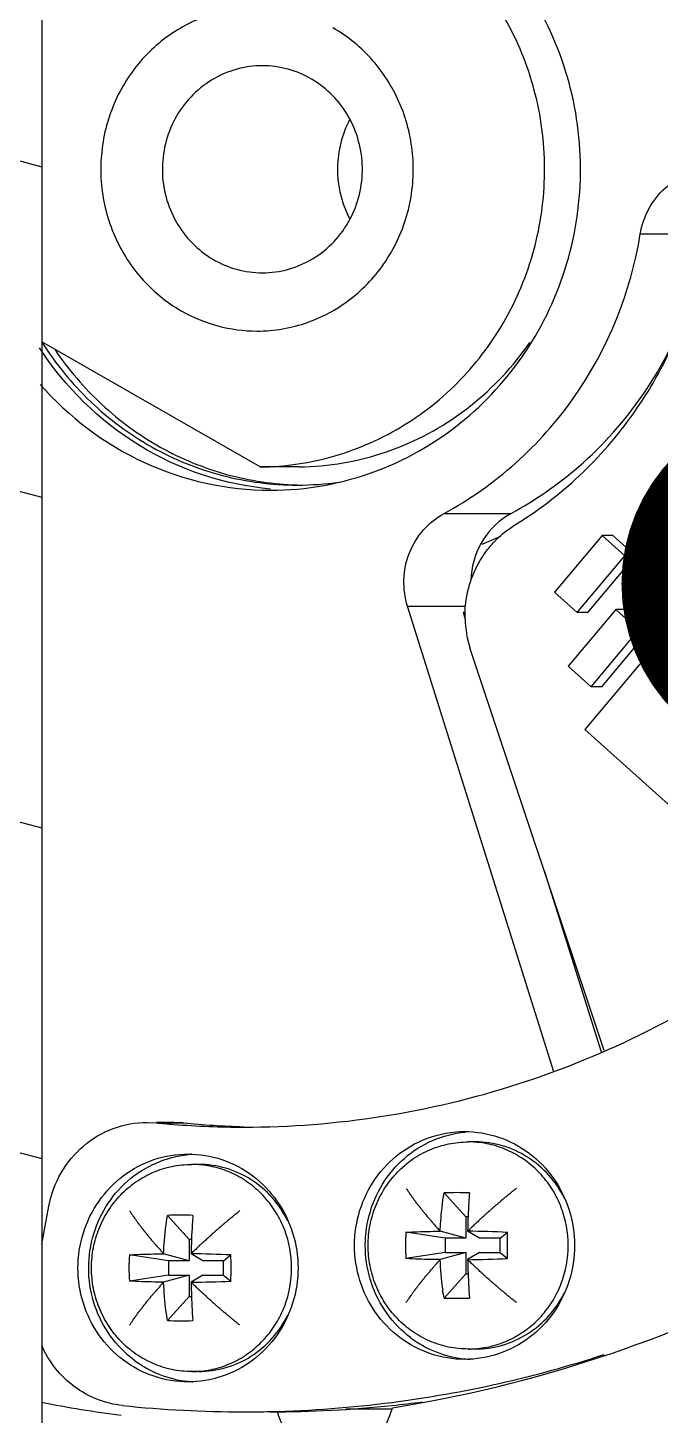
# Model space of a CAD drawing. Header units: millimetres. Extents: x 0 to 841, y 0 to 594.
# Drawn here: x 436.41 to 442.51, y 197.37 to 210.77 of the extents above; entities that cross this region are included whole.
import ezdxf

# ---------------------------------------------------------------- set-up
doc = ezdxf.new("R2010")
doc.units = ezdxf.units.MM
doc.header["$LTSCALE"] = 46.255
doc.layers.get('0').update_dxf_attribs({"linetype": 'CONTINUOUS'})
for name, color, linetype in [('APSF_BLANK_LAYER', 7, 'CONTINUOUS'), ('AXIS', 7, 'CONTINUOUS'), ('COSMETIC', 7, 'CONTINUOUS')]:
    doc.layers.add(name, color=color, linetype=linetype)
doc.styles.get("Standard").update_dxf_attribs({"font": 'txt', "width": 0.85})
doc.dimstyles.get("Standard").update_dxf_attribs({"dimtxt": 3.5, "dimasz": 3.5, "dimexe": 1.5, "dimexo": 1, "dimtad": 1, "dimtxsty": 'STANDARD', "dimcen": 0.09, "dimadec": 0, "dimazin": 0, "dimtol": 1, "dimtp": 0.01, "dimtm": 0.01, "dimtfac": 1, "dimtofl": 0, "dimtmove": 0, "dimatfit": 3, "dimfxl": 1, "dimtolj": 1, "dimarcsym": 0})

msp = doc.modelspace()

# ---------------------------------------------------------------- linework, layer by layer
at = {"color": 7, "linetype": 'CONTINUOUS'}
for p, q in [((436.542, 212.405), (436.542, 194.405)), ((442.322, 208.78), (442.969, 208.78)), ((438.65, 206.53), (436.542, 207.739)), ((439.025, 206.53), (438.65, 206.53)), ((440.428, 206.082), (441.075, 206.082)), ((441.953, 205.869), (441.493, 205.321)), ((442.056, 205.869), (441.953, 205.869)), ((442.172, 205.671), (441.953, 205.869)), ((442.275, 205.671), (442.056, 205.869)), ((441.712, 205.124), (442.172, 205.671)), ((441.816, 205.124), (442.275, 205.671)), ((442.275, 205.671), (442.172, 205.671)), ((441.493, 205.321), (441.712, 205.124)), ((440.075, 205.185), (440.634, 205.185)), ((441.486, 200.69), (440.075, 205.185)), ((442.087, 205.152), (441.627, 204.605)), ((442.19, 205.152), (442.087, 205.152)), ((442.306, 204.954), (442.087, 205.152)), ((442.409, 204.954), (442.19, 205.152)), ((440.63, 205.125), (440.611, 205.125)), ((440.611, 205.125), (440.63, 205.065)), ((441.816, 205.124), (441.712, 205.124)), ((442.62, 204.986), (441.788, 203.996)), ((441.846, 204.407), (442.306, 204.954)), ((441.95, 204.407), (442.409, 204.954)), ((442.409, 204.954), (442.306, 204.954)), ((441.974, 200.895), (440.678, 204.774)), ((441.627, 204.605), (441.846, 204.407)), ((441.95, 204.407), (441.846, 204.407)), ((441.788, 203.996), (442.918, 202.979)), ((441.394, 202.632), (441.943, 200.882)), ((441.577, 202.08), (441.566, 202.079)), ((441.587, 202.053), (441.576, 202.049)), ((437.559, 200.2), (437.651, 200.196)), ((437.818, 200.201), (437.651, 200.201)), ((437.651, 200.196), (437.909, 200.196)), ((437.909, 200.196), (437.818, 200.2)), ((440.729, 200.012), (440.66, 200.012)), ((438.058, 199.795), (437.989, 199.795)), ((440.637, 199.287), (440.427, 199.52)), ((436.542, 199.023), (436.611, 199.391)), ((437.966, 199.07), (437.756, 199.302)), ((440.659, 199.287), (440.637, 199.287)), ((440.637, 199.287), (440.637, 199.081)), ((440.437, 199.081), (440.059, 199.139)), ((440.637, 199.081), (440.39, 199.15)), ((440.769, 199.081), (440.655, 199.15)), ((440.969, 199.081), (441.04, 199.139)), ((437.988, 199.07), (437.966, 199.07)), ((437.966, 199.07), (437.966, 198.863)), ((440.637, 199.081), (440.437, 199.081)), ((440.437, 199.081), (440.437, 198.943)), ((440.969, 199.081), (440.769, 199.081)), ((440.969, 198.943), (440.969, 199.081)), ((437.766, 198.863), (437.388, 198.922)), ((437.966, 198.863), (437.719, 198.932)), ((437.966, 198.863), (437.766, 198.863)), ((437.766, 198.863), (437.766, 198.726)), ((438.099, 198.863), (437.984, 198.932)), ((438.298, 198.863), (438.099, 198.863)), ((438.298, 198.863), (438.369, 198.922)), ((438.298, 198.726), (438.298, 198.863)), ((440.437, 198.943), (440.059, 198.885)), ((440.637, 198.943), (440.39, 198.875)), ((440.437, 198.943), (440.637, 198.943)), ((440.637, 198.943), (440.637, 198.737)), ((440.769, 198.943), (440.655, 198.875)), ((440.769, 198.943), (440.969, 198.943)), ((440.969, 198.943), (441.04, 198.885)), ((437.766, 198.726), (437.388, 198.668)), ((437.966, 198.726), (437.719, 198.657)), ((437.766, 198.726), (437.966, 198.726)), ((437.966, 198.726), (437.966, 198.52)), ((438.099, 198.726), (437.984, 198.657)), ((438.099, 198.726), (438.298, 198.726)), ((438.298, 198.726), (438.369, 198.668)), ((440.637, 198.737), (440.427, 198.504)), ((440.637, 198.737), (440.659, 198.737)), ((437.966, 198.52), (437.756, 198.287)), ((437.966, 198.52), (437.988, 198.52)), ((440.729, 198.012), (440.66, 198.012)), ((438.058, 197.795), (437.989, 197.795))]:
    msp.add_line(p, q, dxfattribs=at)
at = {"color": 2, "linetype": 'CONTINUOUS'}
for p, q in [((434.542, 209.965), (436.542, 209.429)), ((434.542, 206.773), (436.542, 206.237)), ((434.542, 203.58), (436.542, 203.044)), ((434.542, 200.387), (436.542, 199.851))]:
    msp.add_line(p, q, dxfattribs=at)
at = {"color": 7, "linetype": 'CONTINUOUS'}
for centre, radius, start, end in [((440.403, 209.417), 1.003, 151.8346, 152.38), ((440.41, 209.397), 1.011, 205.603, 207.8946), ((438.622, 209.312), 1.469, 240.0717, 269.947), ((438.923, 209.341), 2.833, 308.3678, 325.421), ((438.954, 209.305), 2.786, 307.1327, 308.3238), ((439.347, 209.271), 3.627, 298.4582, 310.9756), ((441.414, 205.456), 0.711, 118.4271, 122.6362), ((439.395, 209.127), 4.222, 286.875, 287.0552), ((441.685, 205.091), 1.055, 181.4536, 197.4813), ((438.491, 208.787), 8.632, 264.4095, 265.521), ((438.751, 208.793), 8.638, 264.4104, 268.283), ((438.492, 208.792), 8.637, 265.5211, 269.9979), ((440.66, 199.079), 0.933, 85.7698, 89.9971), ((437.989, 198.861), 0.933, 85.7698, 89.9971), ((440.547, 196.657), 2.865, 89.9718, 92.3919), ((440.548, 196.409), 3.113, 87.7056, 89.9932), ((437.876, 196.44), 2.865, 89.9718, 92.3919), ((437.877, 196.192), 3.113, 87.7056, 89.9932), ((442.043, 199.012), 1.988, 176.3378, 183.6622), ((440.512, 186.673), 12.477, 87.5721, 89.3416), ((430.535, 199.012), 10.506, 359.3077, 0.6923), ((439.372, 198.795), 1.988, 176.3378, 183.6622), ((437.841, 186.455), 12.477, 87.5721, 89.3416), ((427.864, 198.795), 10.506, 359.3077, 0.6923), ((440.512, 211.319), 12.445, 270.656, 272.4302), ((437.842, 211.101), 12.445, 270.656, 272.4302), ((440.548, 201.413), 2.911, 267.6274, 270.0089), ((440.547, 201.649), 3.147, 270.019, 272.2821), ((437.877, 201.196), 2.911, 267.6274, 270.0089), ((437.876, 201.431), 3.147, 270.019, 272.2821), ((438.482, 208.664), 11.26, 277.3518, 288.0563), ((440.66, 198.945), 0.933, 270.0029, 274.2302), ((437.989, 198.728), 0.933, 270.0029, 274.2302), ((438.492, 208.613), 11.208, 264.0148, 269.9968), ((438.492, 208.601), 11.196, 269.9995, 271.3231), ((438.491, 208.617), 11.212, 271.3261, 277.3404), ((438.75, 208.613), 11.208, 270.0022, 276.0269), ((438.749, 208.621), 11.216, 276.0285, 277.5361)]:
    msp.add_arc(centre, radius, start, end, dxfattribs=at)
msp.add_ellipse((437.868, 209.405), major_axis=(12.553, 0), ratio=0.965926, start_param=-1.405844, end_param=-0.752348, dxfattribs=at)
for points, knots in [([(440.675, 207.03), (440.909, 207.233), (441.318, 207.717), (441.688, 208.592), (441.789, 209.541), (441.609, 210.478), (441.166, 211.317), (440.499, 211.981), (439.669, 212.407), (439.055, 212.505), (438.751, 212.505)], [0, 0, 0, 0, 0.124858, 0.250863, 0.377521, 0.504066, 0.629788, 0.754262, 0.877508, 1, 1, 1, 1]), ([(438.621, 210.968), (438.538, 210.968), (438.372, 210.953), (438.13, 210.89), (437.901, 210.787), (437.622, 210.599), (437.336, 210.278), (437.133, 209.802), (437.089, 209.284), (437.189, 208.862), (437.345, 208.558), (437.496, 208.353), (437.678, 208.176), (437.817, 208.08), (437.889, 208.038)], [0, 0, 0, 0, 0.061355, 0.122827, 0.184519, 0.24651, 0.371114, 0.496992, 0.623537, 0.749873, 0.812908, 0.875623, 0.937984, 1, 1, 1, 1]), ([(438.621, 207.842), (438.704, 207.842), (438.87, 207.857), (439.112, 207.92), (439.341, 208.023), (439.62, 208.211), (439.906, 208.532), (440.109, 209.008), (440.153, 209.526), (440.053, 209.948), (439.897, 210.252), (439.746, 210.457), (439.564, 210.634), (439.425, 210.73), (439.353, 210.772)], [0, 0, 0, 0, 0.061355, 0.122827, 0.184519, 0.24651, 0.371114, 0.496992, 0.623537, 0.749873, 0.812908, 0.875623, 0.937984, 1, 1, 1, 1]), ([(438.65, 206.53), (438.893, 206.533), (439.383, 206.605), (439.948, 206.858), (440.35, 207.144), (440.622, 207.399), (440.859, 207.689), (441.124, 208.114), (441.349, 208.708), (441.416, 209.34), (441.374, 209.844), (441.294, 210.214), (441.168, 210.571), (441.055, 210.795), (440.991, 210.903)], [0, 0, 0, 0, 0.122321, 0.245235, 0.307188, 0.369418, 0.431932, 0.494717, 0.620693, 0.747186, 0.81058, 0.87389, 0.937048, 1, 1, 1, 1]), ([(438.673, 210.405), (438.587, 210.405), (438.415, 210.381), (438.176, 210.276), (437.972, 210.11), (437.869, 209.967), (437.828, 209.89)], [0, 0, 0, 0, 0.247528, 0.496243, 0.746957, 1, 1, 1, 1]), ([(439.518, 208.92), (439.598, 209.071), (439.683, 209.419), (439.566, 209.849), (439.36, 210.124), (439.158, 210.282), (438.924, 210.382), (438.756, 210.405), (438.673, 210.405)], [0, 0, 0, 0, 0.251782, 0.503458, 0.629051, 0.753532, 0.877047, 1, 1, 1, 1]), ([(437.828, 209.89), (437.747, 209.739), (437.662, 209.391), (437.779, 208.961), (437.986, 208.686), (438.187, 208.528), (438.421, 208.428), (438.589, 208.405), (438.673, 208.405)], [0, 0, 0, 0, 0.251782, 0.503458, 0.629051, 0.753532, 0.877047, 1, 1, 1, 1]), ([(439.514, 209.881), (439.441, 209.742), (439.36, 209.424), (439.43, 209.103), (439.498, 208.961)], [0, 0, 0, 0, 0.499871, 1, 1, 1, 1]), ([(442.322, 208.78), (442.349, 208.948), (442.522, 209.274), (442.87, 209.405), (443.036, 209.405)], [0, 0, 0, 0, 0.505539, 1, 1, 1, 1]), ([(438.673, 208.405), (438.758, 208.405), (438.93, 208.429), (439.17, 208.534), (439.374, 208.7), (439.476, 208.843), (439.518, 208.92)], [0, 0, 0, 0, 0.247528, 0.496243, 0.746957, 1, 1, 1, 1]), ([(440.428, 206.082), (440.921, 206.348), (441.796, 207.132), (442.23, 208.219), (442.322, 208.78)], [0, 0, 0, 0, 0.49637, 1, 1, 1, 1]), ([(441.102, 205.964), (441.215, 206.033), (441.434, 206.183), (441.738, 206.441), (442.016, 206.73), (442.264, 207.046), (442.479, 207.387), (442.66, 207.748), (442.805, 208.127), (442.876, 208.388), (442.905, 208.52)], [0, 0, 0, 0, 0.12357, 0.247561, 0.371987, 0.496848, 0.622124, 0.747778, 0.873758, 1, 1, 1, 1]), ([(441.725, 206.532), (441.964, 206.739), (442.39, 207.218), (442.681, 207.79), (442.789, 208.089)], [0, 0, 0, 0, 0.497975, 1, 1, 1, 1]), ([(438.75, 206.317), (438.308, 206.356), (437.425, 206.649), (436.766, 207.302), (436.522, 207.679)], [0, 0, 0, 0, 0.496673, 1, 1, 1, 1]), ([(436.528, 207.328), (436.803, 207.012), (437.491, 206.49), (438.335, 206.305), (438.75, 206.305)], [0, 0, 0, 0, 0.502667, 1, 1, 1, 1]), ([(438.75, 206.305), (439.097, 206.305), (439.799, 206.433), (440.411, 206.801), (440.675, 207.03)], [0, 0, 0, 0, 0.498012, 1, 1, 1, 1]), ([(439.025, 206.53), (439.312, 206.533), (439.889, 206.633), (440.406, 206.91), (440.636, 207.084)], [0, 0, 0, 0, 0.498372, 1, 1, 1, 1]), ([(440.075, 205.185), (440.023, 205.349), (440.033, 205.721), (440.279, 206.001), (440.428, 206.082)], [0, 0, 0, 0, 0.503841, 1, 1, 1, 1]), ([(440.63, 205.065), (440.629, 205.109), (440.632, 205.199), (440.654, 205.331), (440.693, 205.459), (440.747, 205.581), (440.816, 205.694), (440.899, 205.798), (440.994, 205.889), (441.065, 205.941), (441.102, 205.964)], [0, 0, 0, 0, 0.126162, 0.252209, 0.378005, 0.50343, 0.628389, 0.752817, 0.876684, 1, 1, 1, 1]), ([(438.492, 200.155), (438.94, 200.155), (439.839, 200.225), (441.155, 200.539), (442.411, 201.053), (443.188, 201.522), (443.556, 201.784)], [0, 0, 0, 0, 0.24906, 0.498519, 0.748735, 1, 1, 1, 1]), ([(436.611, 199.391), (436.632, 199.503), (436.712, 199.721), (436.931, 199.986), (437.225, 200.16), (437.449, 200.2), (437.559, 200.201)], [0, 0, 0, 0, 0.253834, 0.505092, 0.753471, 1, 1, 1, 1]), ([(440.66, 198.012), (440.597, 198.012), (440.47, 198.025), (440.287, 198.083), (440.119, 198.176), (439.972, 198.301), (439.851, 198.454), (439.762, 198.627), (439.706, 198.816), (439.688, 199.012), (439.706, 199.208), (439.762, 199.397), (439.851, 199.571), (439.972, 199.723), (440.119, 199.849), (440.287, 199.942), (440.47, 199.999), (440.597, 200.012), (440.66, 200.012)], [0, 0, 0, 0, 0.061435, 0.123031, 0.184931, 0.247224, 0.30994, 0.373043, 0.436442, 0.5, 0.563558, 0.626957, 0.69006, 0.752776, 0.815069, 0.876969, 0.938565, 1, 1, 1, 1]), ([(441.589, 199.467), (441.549, 199.548), (441.448, 199.699), (441.241, 199.875), (440.995, 199.987), (440.817, 200.012), (440.729, 200.012)], [0, 0, 0, 0, 0.253141, 0.503926, 0.752588, 1, 1, 1, 1]), ([(440.729, 198.015), (440.789, 198.019), (440.909, 198.04), (441.08, 198.105), (441.236, 198.202), (441.371, 198.327), (441.482, 198.476), (441.591, 198.7), (441.649, 199.012), (441.591, 199.324), (441.482, 199.548), (441.371, 199.697), (441.236, 199.822), (441.08, 199.919), (440.909, 199.985), (440.789, 200.005), (440.729, 200.01)], [0, 0, 0, 0, 0.061492, 0.123178, 0.185182, 0.247574, 0.310368, 0.373523, 0.5, 0.626477, 0.689632, 0.752426, 0.814818, 0.876822, 0.938508, 1, 1, 1, 1]), ([(437.989, 197.795), (437.926, 197.795), (437.799, 197.807), (437.617, 197.865), (437.448, 197.958), (437.301, 198.083), (437.18, 198.236), (437.091, 198.41), (437.035, 198.598), (437.017, 198.795), (437.035, 198.991), (437.091, 199.179), (437.18, 199.353), (437.301, 199.506), (437.448, 199.631), (437.617, 199.724), (437.799, 199.782), (437.926, 199.795), (437.989, 199.795)], [0, 0, 0, 0, 0.061435, 0.123031, 0.184931, 0.247224, 0.30994, 0.373043, 0.436442, 0.5, 0.563558, 0.626957, 0.69006, 0.752776, 0.815069, 0.876969, 0.938565, 1, 1, 1, 1]), ([(438.918, 199.249), (438.878, 199.33), (438.777, 199.482), (438.57, 199.658), (438.324, 199.769), (438.146, 199.795), (438.058, 199.795)], [0, 0, 0, 0, 0.253141, 0.503926, 0.752588, 1, 1, 1, 1]), ([(438.058, 197.797), (438.118, 197.802), (438.238, 197.822), (438.409, 197.887), (438.565, 197.984), (438.7, 198.11), (438.811, 198.259), (438.921, 198.482), (438.978, 198.795), (438.921, 199.107), (438.811, 199.33), (438.7, 199.48), (438.565, 199.605), (438.409, 199.702), (438.238, 199.767), (438.118, 199.788), (438.058, 199.792)], [0, 0, 0, 0, 0.061492, 0.123178, 0.185182, 0.247574, 0.310368, 0.373523, 0.5, 0.626477, 0.689632, 0.752426, 0.814818, 0.876822, 0.938508, 1, 1, 1, 1]), ([(440.39, 199.15), (440.391, 199.181), (440.398, 199.305), (440.412, 199.429), (440.427, 199.52)], [0, 0, 0, 0, 0.256942, 1, 1, 1, 1]), ([(440.672, 199.52), (440.67, 199.49), (440.661, 199.367), (440.657, 199.243), (440.655, 199.15)], [0, 0, 0, 0, 0.240693, 1, 1, 1, 1]), ([(437.719, 198.932), (437.72, 198.964), (437.727, 199.088), (437.741, 199.211), (437.756, 199.302)], [0, 0, 0, 0, 0.256942, 1, 1, 1, 1]), ([(438.001, 199.302), (437.999, 199.273), (437.991, 199.149), (437.986, 199.026), (437.984, 198.932)], [0, 0, 0, 0, 0.240693, 1, 1, 1, 1]), ([(440.059, 199.139), (440.085, 199.141), (440.195, 199.146), (440.305, 199.148), (440.39, 199.15)], [0, 0, 0, 0, 0.230975, 1, 1, 1, 1]), ([(437.388, 198.922), (437.414, 198.923), (437.524, 198.928), (437.634, 198.931), (437.719, 198.932)], [0, 0, 0, 0, 0.230975, 1, 1, 1, 1]), ([(440.39, 198.875), (440.36, 198.875), (440.25, 198.877), (440.14, 198.881), (440.059, 198.885)], [0, 0, 0, 0, 0.267403, 1, 1, 1, 1]), ([(440.427, 198.504), (440.422, 198.534), (440.404, 198.657), (440.394, 198.781), (440.39, 198.875)], [0, 0, 0, 0, 0.241752, 1, 1, 1, 1]), ([(440.655, 198.875), (440.656, 198.843), (440.659, 198.719), (440.665, 198.596), (440.672, 198.504)], [0, 0, 0, 0, 0.257721, 1, 1, 1, 1]), ([(437.719, 198.657), (437.689, 198.658), (437.579, 198.659), (437.469, 198.663), (437.388, 198.668)], [0, 0, 0, 0, 0.267403, 1, 1, 1, 1]), ([(437.756, 198.287), (437.751, 198.316), (437.733, 198.439), (437.723, 198.563), (437.719, 198.657)], [0, 0, 0, 0, 0.241752, 1, 1, 1, 1]), ([(437.984, 198.657), (437.985, 198.625), (437.988, 198.502), (437.994, 198.378), (438.001, 198.287)], [0, 0, 0, 0, 0.257721, 1, 1, 1, 1]), ([(440.729, 198.012), (440.817, 198.012), (440.995, 198.038), (441.241, 198.149), (441.448, 198.325), (441.549, 198.476), (441.589, 198.557)], [0, 0, 0, 0, 0.247412, 0.496074, 0.746859, 1, 1, 1, 1]), ([(438.058, 197.795), (438.146, 197.795), (438.324, 197.82), (438.57, 197.932), (438.777, 198.108), (438.878, 198.259), (438.918, 198.34)], [0, 0, 0, 0, 0.247412, 0.496074, 0.746859, 1, 1, 1, 1]), ([(437.323, 197.466), (437.24, 197.475), (437.075, 197.515), (436.851, 197.64), (436.666, 197.819), (436.577, 197.967), (436.542, 198.046)], [0, 0, 0, 0, 0.247273, 0.496016, 0.746914, 1, 1, 1, 1])]:
    msp.add_open_spline(points, degree=3, knots=knots, dxfattribs=at)
for points in [[(441.03, 206.055), (440.93, 205.991), (440.843, 205.898), (440.785, 205.794)], [(440.785, 205.794), (440.724, 205.686), (440.69, 205.56), (440.687, 205.437)]]:
    msp.add_open_spline(points, degree=3, dxfattribs=at)
at = {"layer": 'APSF_BLANK_LAYER', "color": 7, "linetype": 'CONTINUOUS'}
msp.add_line((436.54, 207.742), (436.544, 207.735), dxfattribs=at)
msp.add_arc((439.009, 209.206), 2.851, 270.0068, 278.208, dxfattribs=at)
for points, knots in [([(436.544, 207.735), (436.676, 207.526), (436.992, 207.139), (437.591, 206.696), (438.277, 206.418), (438.766, 206.355), (439.009, 206.355)], [0, 0, 0, 0, 0.252768, 0.503397, 0.752216, 1, 1, 1, 1]), ([(436.668, 207.667), (436.798, 207.472), (437.104, 207.113), (437.672, 206.699), (438.319, 206.432), (438.78, 206.363), (439.009, 206.356)], [0, 0, 0, 0, 0.252629, 0.503238, 0.752133, 1, 1, 1, 1])]:
    msp.add_open_spline(points, degree=3, knots=knots, dxfattribs=at)
at = {"layer": 'AXIS', "color": 7, "linetype": 'CONTINUOUS'}
for p, q in [((441.464, 202.408), (441.468, 202.409)), ((441.511, 202.28), (441.504, 202.28)), ((439.923, 197.43), (439.477, 197.43))]:
    msp.add_line(p, q, dxfattribs=at)
for centre, radius, start, end in [((439.446, 209.202), 3.674, 291.5396, 294.6032), ((440.729, 199.086), 1.026, 93.69, 95.7265), ((438.058, 198.869), 1.026, 93.69, 95.7265), ((440.729, 198.942), 1.03, 264.2432, 266.8804), ((438.058, 198.724), 1.03, 264.2432, 266.8804), ((438.754, 208.623), 11.343, 258.7412, 262.6752), ((439.798, 197.697), 1.024, 196.5353, 204.0193)]:
    msp.add_arc(centre, radius, start, end, dxfattribs=at)
msp.add_ellipse((438.928, 197.7), major_axis=(1.035, 0), ratio=0.965926, start_param=-2.709077, end_param=-0.257982, dxfattribs=at)
for points, knots in [([(440.001, 198.122), (439.911, 198.19), (439.75, 198.357), (439.598, 198.668), (439.545, 199.012), (439.598, 199.357), (439.751, 199.668), (439.989, 199.916), (440.29, 200.075), (440.514, 200.112), (440.625, 200.112)], [0, 0, 0, 0, 0.1246, 0.25045, 0.37708, 0.50371, 0.629566, 0.754159, 0.877477, 1, 1, 1, 1]), ([(440.104, 198.122), (440.018, 198.187), (439.863, 198.346), (439.711, 198.643), (439.651, 198.972), (439.688, 199.305), (439.819, 199.612), (440.032, 199.865), (440.309, 200.041), (440.52, 200.096), (440.627, 200.107)], [0, 0, 0, 0, 0.124473, 0.250153, 0.376636, 0.503209, 0.629141, 0.753916, 0.877423, 1, 1, 1, 1]), ([(440.625, 200.112), (440.736, 200.112), (440.96, 200.076), (441.161, 199.969), (441.25, 199.902)], [0, 0, 0, 0, 0.498359, 1, 1, 1, 1]), ([(437.33, 197.905), (437.24, 197.972), (437.079, 198.139), (436.927, 198.45), (436.874, 198.795), (436.927, 199.139), (437.08, 199.45), (437.318, 199.698), (437.619, 199.858), (437.844, 199.895), (437.954, 199.895)], [0, 0, 0, 0, 0.1246, 0.25045, 0.37708, 0.50371, 0.629566, 0.754159, 0.877477, 1, 1, 1, 1]), ([(437.433, 197.905), (437.347, 197.97), (437.192, 198.129), (437.04, 198.425), (436.98, 198.754), (437.017, 199.087), (437.148, 199.394), (437.361, 199.647), (437.638, 199.823), (437.849, 199.879), (437.956, 199.889)], [0, 0, 0, 0, 0.124473, 0.250153, 0.376636, 0.503209, 0.629141, 0.753916, 0.877423, 1, 1, 1, 1]), ([(437.954, 199.895), (438.065, 199.895), (438.289, 199.858), (438.49, 199.752), (438.579, 199.684)], [0, 0, 0, 0, 0.498359, 1, 1, 1, 1]), ([(441.25, 199.902), (441.34, 199.834), (441.5, 199.668), (441.653, 199.357), (441.705, 199.012), (441.653, 198.668), (441.5, 198.356), (441.262, 198.109), (440.96, 197.949), (440.736, 197.912), (440.625, 197.912)], [0, 0, 0, 0, 0.1246, 0.25045, 0.37708, 0.50371, 0.629566, 0.754159, 0.877477, 1, 1, 1, 1]), ([(438.579, 199.684), (438.669, 199.617), (438.829, 199.45), (438.982, 199.139), (439.035, 198.795), (438.982, 198.45), (438.829, 198.139), (438.591, 197.891), (438.29, 197.731), (438.065, 197.695), (437.954, 197.695)], [0, 0, 0, 0, 0.1246, 0.25045, 0.37708, 0.50371, 0.629566, 0.754159, 0.877477, 1, 1, 1, 1]), ([(440.625, 197.912), (440.514, 197.912), (440.29, 197.949), (440.09, 198.055), (440.001, 198.122)], [0, 0, 0, 0, 0.498359, 1, 1, 1, 1]), ([(440.104, 198.122), (440.18, 198.065), (440.347, 197.972), (440.532, 197.927), (440.626, 197.917)], [0, 0, 0, 0, 0.501582, 1, 1, 1, 1]), ([(437.954, 197.695), (437.844, 197.695), (437.62, 197.731), (437.419, 197.838), (437.33, 197.905)], [0, 0, 0, 0, 0.498359, 1, 1, 1, 1]), ([(437.433, 197.905), (437.509, 197.848), (437.676, 197.754), (437.861, 197.709), (437.955, 197.7)], [0, 0, 0, 0, 0.501582, 1, 1, 1, 1])]:
    msp.add_open_spline(points, degree=3, knots=knots, dxfattribs=at)
at = {"layer": 'COSMETIC', "color": 7, "linetype": 'CONTINUOUS'}
for points, knots in [([(440.062, 199.562), (440.067, 199.555), (440.075, 199.544), (440.085, 199.529), (440.091, 199.519), (440.096, 199.512), (440.099, 199.507), (440.101, 199.504), (440.103, 199.502), (440.104, 199.5), (440.106, 199.497), (440.11, 199.492), (440.117, 199.483), (440.126, 199.471), (440.134, 199.459), (440.141, 199.45), (440.145, 199.444), (440.147, 199.441), (440.148, 199.439), (440.15, 199.437), (440.153, 199.433), (440.157, 199.428), (440.163, 199.42), (440.172, 199.409), (440.18, 199.399), (440.186, 199.39), (440.191, 199.384), (440.195, 199.379), (440.198, 199.375), (440.2, 199.373), (440.201, 199.371), (440.202, 199.37), (440.204, 199.367), (440.207, 199.363), (440.212, 199.358), (440.217, 199.351), (440.225, 199.342), (440.234, 199.33), (440.245, 199.317), (440.254, 199.305), (440.262, 199.296), (440.27, 199.287), (440.279, 199.276), (440.291, 199.262), (440.303, 199.249), (440.311, 199.238), (440.317, 199.231), (440.32, 199.229), (440.321, 199.226), (440.324, 199.224), (440.327, 199.22), (440.333, 199.214), (440.341, 199.204), (440.352, 199.192), (440.368, 199.173), (440.381, 199.159), (440.39, 199.15)], [0, 0, 0, 0, 0.0625, 0.09375, 0.125, 0.140625, 0.15625, 0.164062, 0.167969, 0.171875, 0.179688, 0.1875, 0.21875, 0.25, 0.28125, 0.3125, 0.320312, 0.328125, 0.332031, 0.335938, 0.34375, 0.359375, 0.375, 0.40625, 0.4375, 0.453125, 0.46875, 0.484375, 0.492188, 0.496094, 0.5, 0.503906, 0.507812, 0.515625, 0.53125, 0.546875, 0.5625, 0.59375, 0.625, 0.65625, 0.671875, 0.6875, 0.71875, 0.75, 0.78125, 0.8125, 0.820312, 0.828125, 0.832031, 0.835938, 0.84375, 0.859375, 0.875, 0.90625, 0.9375, 1, 1, 1, 1]), ([(441.125, 199.562), (441.115, 199.555), (441.101, 199.544), (441.082, 199.529), (441.071, 199.519), (441.061, 199.512), (441.055, 199.507), (441.051, 199.503), (441.046, 199.499), (441.038, 199.492), (441.026, 199.483), (441.011, 199.471), (440.997, 199.459), (440.985, 199.449), (440.976, 199.442), (440.972, 199.438), (440.967, 199.433), (440.961, 199.428), (440.951, 199.42), (440.939, 199.409), (440.926, 199.399), (440.917, 199.39), (440.909, 199.384), (440.903, 199.379), (440.898, 199.375), (440.895, 199.372), (440.891, 199.368), (440.886, 199.363), (440.879, 199.358), (440.872, 199.351), (440.862, 199.342), (440.849, 199.33), (440.836, 199.319), (440.826, 199.31), (440.82, 199.304), (440.814, 199.3), (440.809, 199.295), (440.801, 199.287), (440.789, 199.276), (440.774, 199.262), (440.759, 199.249), (440.747, 199.237), (440.738, 199.229), (440.733, 199.225), (440.728, 199.22), (440.722, 199.214), (440.707, 199.2), (440.685, 199.178), (440.665, 199.159), (440.655, 199.15)], [0, 0, 0, 0, 0.0625, 0.09375, 0.125, 0.140625, 0.15625, 0.164062, 0.171875, 0.1875, 0.21875, 0.25, 0.28125, 0.3125, 0.328125, 0.335938, 0.34375, 0.359375, 0.375, 0.40625, 0.4375, 0.453125, 0.46875, 0.484375, 0.492188, 0.5, 0.507812, 0.515625, 0.53125, 0.546875, 0.5625, 0.59375, 0.625, 0.640625, 0.65625, 0.664062, 0.671875, 0.6875, 0.71875, 0.75, 0.78125, 0.8125, 0.828125, 0.835938, 0.84375, 0.859375, 0.875, 0.9375, 1, 1, 1, 1]), ([(437.391, 199.345), (437.396, 199.337), (437.404, 199.326), (437.414, 199.311), (437.42, 199.302), (437.425, 199.294), (437.428, 199.29), (437.431, 199.286), (437.432, 199.284), (437.433, 199.282), (437.435, 199.28), (437.44, 199.274), (437.446, 199.265), (437.455, 199.253), (437.463, 199.241), (437.47, 199.232), (437.474, 199.226), (437.476, 199.224), (437.478, 199.222), (437.479, 199.22), (437.482, 199.216), (437.486, 199.211), (437.492, 199.202), (437.501, 199.192), (437.509, 199.181), (437.515, 199.173), (437.52, 199.166), (437.524, 199.161), (437.527, 199.158), (437.529, 199.155), (437.53, 199.154), (437.531, 199.152), (437.533, 199.15), (437.536, 199.146), (437.541, 199.14), (437.546, 199.133), (437.554, 199.124), (437.563, 199.113), (437.574, 199.099), (437.584, 199.088), (437.591, 199.079), (437.599, 199.069), (437.608, 199.058), (437.62, 199.045), (437.632, 199.031), (437.64, 199.021), (437.646, 199.014), (437.649, 199.011), (437.651, 199.009), (437.653, 199.006), (437.656, 199.002), (437.662, 198.996), (437.67, 198.987), (437.681, 198.975), (437.698, 198.956), (437.71, 198.941), (437.719, 198.932)], [0, 0, 0, 0, 0.0625, 0.09375, 0.125, 0.140625, 0.15625, 0.164062, 0.167969, 0.171875, 0.179688, 0.1875, 0.21875, 0.25, 0.28125, 0.3125, 0.320312, 0.328125, 0.332031, 0.335938, 0.34375, 0.359375, 0.375, 0.40625, 0.4375, 0.453125, 0.46875, 0.484375, 0.492188, 0.496094, 0.5, 0.503906, 0.507812, 0.515625, 0.53125, 0.546875, 0.5625, 0.59375, 0.625, 0.65625, 0.671875, 0.6875, 0.71875, 0.75, 0.78125, 0.8125, 0.820312, 0.828125, 0.832031, 0.835938, 0.84375, 0.859375, 0.875, 0.90625, 0.9375, 1, 1, 1, 1]), ([(438.454, 199.345), (438.444, 199.337), (438.43, 199.326), (438.411, 199.311), (438.4, 199.302), (438.39, 199.294), (438.385, 199.289), (438.38, 199.286), (438.375, 199.282), (438.367, 199.275), (438.355, 199.265), (438.34, 199.253), (438.326, 199.241), (438.314, 199.231), (438.305, 199.224), (438.301, 199.22), (438.296, 199.216), (438.29, 199.211), (438.28, 199.202), (438.268, 199.192), (438.256, 199.181), (438.246, 199.173), (438.238, 199.166), (438.232, 199.161), (438.227, 199.157), (438.224, 199.154), (438.22, 199.15), (438.215, 199.146), (438.209, 199.14), (438.201, 199.133), (438.191, 199.124), (438.178, 199.113), (438.165, 199.101), (438.155, 199.092), (438.149, 199.087), (438.143, 199.082), (438.139, 199.077), (438.13, 199.069), (438.118, 199.058), (438.103, 199.045), (438.088, 199.031), (438.076, 199.02), (438.067, 199.012), (438.062, 199.007), (438.057, 199.002), (438.051, 198.996), (438.036, 198.982), (438.014, 198.96), (437.994, 198.941), (437.984, 198.932)], [0, 0, 0, 0, 0.0625, 0.09375, 0.125, 0.140625, 0.15625, 0.164062, 0.171875, 0.1875, 0.21875, 0.25, 0.28125, 0.3125, 0.328125, 0.335938, 0.34375, 0.359375, 0.375, 0.40625, 0.4375, 0.453125, 0.46875, 0.484375, 0.492188, 0.5, 0.507812, 0.515625, 0.53125, 0.546875, 0.5625, 0.59375, 0.625, 0.640625, 0.65625, 0.664062, 0.671875, 0.6875, 0.71875, 0.75, 0.78125, 0.8125, 0.828125, 0.835938, 0.84375, 0.859375, 0.875, 0.9375, 1, 1, 1, 1]), ([(440.062, 198.462), (440.067, 198.47), (440.075, 198.481), (440.085, 198.496), (440.091, 198.505), (440.096, 198.513), (440.099, 198.517), (440.101, 198.52), (440.103, 198.522), (440.104, 198.524), (440.106, 198.527), (440.11, 198.533), (440.117, 198.542), (440.126, 198.554), (440.134, 198.566), (440.141, 198.575), (440.145, 198.581), (440.147, 198.583), (440.148, 198.585), (440.15, 198.587), (440.153, 198.591), (440.157, 198.596), (440.163, 198.605), (440.172, 198.615), (440.18, 198.626), (440.186, 198.634), (440.191, 198.64), (440.195, 198.646), (440.198, 198.649), (440.2, 198.651), (440.201, 198.653), (440.202, 198.655), (440.204, 198.657), (440.207, 198.661), (440.212, 198.667), (440.217, 198.673), (440.225, 198.683), (440.234, 198.694), (440.245, 198.708), (440.254, 198.719), (440.262, 198.728), (440.27, 198.737), (440.279, 198.749), (440.291, 198.762), (440.303, 198.776), (440.311, 198.786), (440.317, 198.793), (440.32, 198.796), (440.321, 198.798), (440.324, 198.8), (440.327, 198.805), (440.333, 198.81), (440.341, 198.82), (440.352, 198.832), (440.368, 198.851), (440.381, 198.865), (440.39, 198.875)], [0, 0, 0, 0, 0.0625, 0.09375, 0.125, 0.140625, 0.15625, 0.164062, 0.167969, 0.171875, 0.179688, 0.1875, 0.21875, 0.25, 0.28125, 0.3125, 0.320312, 0.328125, 0.332031, 0.335938, 0.34375, 0.359375, 0.375, 0.40625, 0.4375, 0.453125, 0.46875, 0.484375, 0.492188, 0.496094, 0.5, 0.503906, 0.507812, 0.515625, 0.53125, 0.546875, 0.5625, 0.59375, 0.625, 0.65625, 0.671875, 0.6875, 0.71875, 0.75, 0.78125, 0.8125, 0.820312, 0.828125, 0.832031, 0.835938, 0.84375, 0.859375, 0.875, 0.90625, 0.9375, 1, 1, 1, 1]), ([(441.125, 198.462), (441.115, 198.47), (441.101, 198.481), (441.082, 198.496), (441.071, 198.505), (441.061, 198.513), (441.055, 198.517), (441.051, 198.521), (441.046, 198.525), (441.038, 198.532), (441.026, 198.542), (441.011, 198.554), (440.997, 198.566), (440.985, 198.576), (440.976, 198.583), (440.972, 198.587), (440.967, 198.591), (440.961, 198.596), (440.951, 198.605), (440.939, 198.615), (440.926, 198.626), (440.917, 198.634), (440.909, 198.64), (440.903, 198.646), (440.898, 198.65), (440.895, 198.653), (440.891, 198.656), (440.886, 198.661), (440.879, 198.667), (440.872, 198.673), (440.862, 198.683), (440.849, 198.694), (440.836, 198.705), (440.826, 198.714), (440.82, 198.72), (440.814, 198.725), (440.809, 198.729), (440.801, 198.737), (440.789, 198.749), (440.774, 198.762), (440.759, 198.776), (440.747, 198.787), (440.738, 198.795), (440.733, 198.8), (440.728, 198.805), (440.722, 198.81), (440.707, 198.825), (440.685, 198.846), (440.665, 198.865), (440.655, 198.875)], [0, 0, 0, 0, 0.0625, 0.09375, 0.125, 0.140625, 0.15625, 0.164062, 0.171875, 0.1875, 0.21875, 0.25, 0.28125, 0.3125, 0.328125, 0.335938, 0.34375, 0.359375, 0.375, 0.40625, 0.4375, 0.453125, 0.46875, 0.484375, 0.492188, 0.5, 0.507812, 0.515625, 0.53125, 0.546875, 0.5625, 0.59375, 0.625, 0.640625, 0.65625, 0.664062, 0.671875, 0.6875, 0.71875, 0.75, 0.78125, 0.8125, 0.828125, 0.835938, 0.84375, 0.859375, 0.875, 0.9375, 1, 1, 1, 1]), ([(437.391, 198.245), (437.396, 198.252), (437.404, 198.263), (437.414, 198.278), (437.42, 198.287), (437.425, 198.295), (437.428, 198.3), (437.431, 198.303), (437.432, 198.305), (437.433, 198.307), (437.435, 198.309), (437.44, 198.315), (437.446, 198.324), (437.455, 198.336), (437.463, 198.348), (437.47, 198.357), (437.474, 198.363), (437.476, 198.366), (437.478, 198.368), (437.479, 198.37), (437.482, 198.373), (437.486, 198.379), (437.492, 198.387), (437.501, 198.397), (437.509, 198.408), (437.515, 198.416), (437.52, 198.423), (437.524, 198.428), (437.527, 198.432), (437.529, 198.434), (437.53, 198.435), (437.531, 198.437), (437.533, 198.439), (437.536, 198.443), (437.541, 198.449), (437.546, 198.456), (437.554, 198.465), (437.563, 198.476), (437.574, 198.49), (437.584, 198.501), (437.591, 198.511), (437.599, 198.52), (437.608, 198.531), (437.62, 198.545), (437.632, 198.558), (437.64, 198.568), (437.646, 198.575), (437.649, 198.578), (437.651, 198.58), (437.653, 198.583), (437.656, 198.587), (437.662, 198.593), (437.67, 198.602), (437.681, 198.614), (437.698, 198.633), (437.71, 198.648), (437.719, 198.657)], [0, 0, 0, 0, 0.0625, 0.09375, 0.125, 0.140625, 0.15625, 0.164062, 0.167969, 0.171875, 0.179688, 0.1875, 0.21875, 0.25, 0.28125, 0.3125, 0.320312, 0.328125, 0.332031, 0.335938, 0.34375, 0.359375, 0.375, 0.40625, 0.4375, 0.453125, 0.46875, 0.484375, 0.492188, 0.496094, 0.5, 0.503906, 0.507812, 0.515625, 0.53125, 0.546875, 0.5625, 0.59375, 0.625, 0.65625, 0.671875, 0.6875, 0.71875, 0.75, 0.78125, 0.8125, 0.820312, 0.828125, 0.832031, 0.835938, 0.84375, 0.859375, 0.875, 0.90625, 0.9375, 1, 1, 1, 1]), ([(438.454, 198.245), (438.444, 198.252), (438.43, 198.263), (438.411, 198.278), (438.4, 198.287), (438.39, 198.295), (438.385, 198.3), (438.38, 198.303), (438.375, 198.307), (438.367, 198.314), (438.355, 198.324), (438.34, 198.336), (438.326, 198.348), (438.314, 198.358), (438.305, 198.365), (438.301, 198.369), (438.296, 198.373), (438.29, 198.379), (438.28, 198.387), (438.268, 198.397), (438.256, 198.408), (438.246, 198.416), (438.238, 198.423), (438.232, 198.428), (438.227, 198.432), (438.224, 198.435), (438.22, 198.439), (438.215, 198.443), (438.209, 198.449), (438.201, 198.456), (438.191, 198.465), (438.178, 198.476), (438.165, 198.488), (438.155, 198.497), (438.149, 198.503), (438.143, 198.507), (438.139, 198.512), (438.13, 198.52), (438.118, 198.531), (438.103, 198.545), (438.088, 198.558), (438.076, 198.57), (438.067, 198.578), (438.062, 198.582), (438.057, 198.587), (438.051, 198.593), (438.036, 198.607), (438.014, 198.629), (437.994, 198.648), (437.984, 198.657)], [0, 0, 0, 0, 0.0625, 0.09375, 0.125, 0.140625, 0.15625, 0.164062, 0.171875, 0.1875, 0.21875, 0.25, 0.28125, 0.3125, 0.328125, 0.335938, 0.34375, 0.359375, 0.375, 0.40625, 0.4375, 0.453125, 0.46875, 0.484375, 0.492188, 0.5, 0.507812, 0.515625, 0.53125, 0.546875, 0.5625, 0.59375, 0.625, 0.640625, 0.65625, 0.664062, 0.671875, 0.6875, 0.71875, 0.75, 0.78125, 0.8125, 0.828125, 0.835938, 0.84375, 0.859375, 0.875, 0.9375, 1, 1, 1, 1])]:
    msp.add_open_spline(points, degree=3, knots=knots, dxfattribs=at)

# ---------------------------------------------------------------- leaders
at = {"color": 2, "linetype": 'CONTINUOUS'}
msp.add_leader([(443.89, 205.402), (485.465, 165.897), (491.465, 165.897)], dimstyle='STANDARD', override={"dimtad": 0, "dimldrblk": 'DOT'}, dxfattribs=at)

doc.saveas('drawing.dxf')
